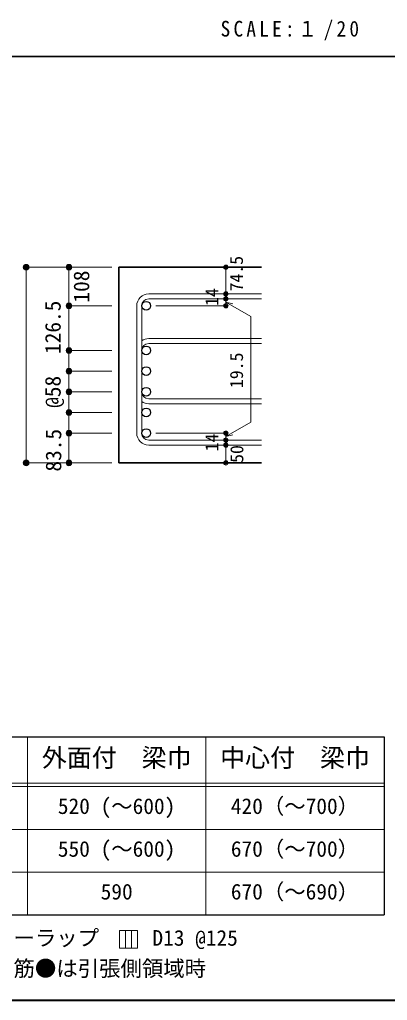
# Model space of a CAD drawing. Units: millimetres at full size, sheet at 1:20; some dimension numbers follow another scale. Extents: x -3982 to 3969, y -2797 to 2801.
# Drawn here: x 1385 to 2416, y -2797 to -45 of the extents above; entities that cross this region are included whole.
import ezdxf
from ezdxf.enums import TextEntityAlignment as Align

# ---------------------------------------------------------------- set-up
doc = ezdxf.new("R2010")
doc.units = ezdxf.units.MM
doc.header["$LTSCALE"] = 20
doc.header["$PDMODE"] = 32
doc.header["$PDSIZE"] = 12
for name, color, linetype, lineweight in [('6-1_躯体線', 2, 'Continuous', 35), ('6-5_梁主筋', 7, 'Continuous', 18), ('6-6_S.T.P.', 7, 'Continuous', 18), ('6-7_文字', 7, 'Continuous', 18), ('6-D_寸法', 4, 'Continuous', 9), ('6-E_枠', 7, 'Continuous', 18), ('F-0_枠', 6, 'Continuous', 40)]:
    doc.layers.add(name, color=color, linetype=linetype, lineweight=lineweight)
doc.styles.add('ＭＳ ゴシック', font='')
doc.styles.get('ＭＳ ゴシック').set_extended_font_data('MS Gothic')

msp = doc.modelspace()

# ---------------------------------------------------------------- linework, layer by layer
at = {"layer": '6-1_躯体線'}
for p, q in [((1662.96, -739.67), (2062.96, -739.67)), ((1662.96, -739.67), (1662.96, -1288.67)), ((1662.96, -1288.67), (2062.96, -1288.67))]:
    msp.add_line(p, q, dxfattribs=at)
at = {"layer": '6-5_梁主筋', "color": 3, "lineweight": 25}
for centre in [(1739.46, -847.81), (1739.46, -973.17), (1739.46, -1031.17), (1739.46, -1089.17), (1739.46, -1147.17), (1739.46, -1205.17)]:
    msp.add_circle(centre, 12.5, dxfattribs=at)
at = {"layer": '6-6_S.T.P.'}
for p, q in [((1746.46, -814.31), (2062.96, -814.31)), ((1712.96, -847.81), (1712.96, -1205.17)), ((1726.96, -847.81), (1726.96, -1205.17)), ((1746.46, -828.31), (2062.96, -828.31)), ((1746.46, -939.67), (2062.96, -939.67)), ((1746.46, -953.67), (2062.96, -953.67)), ((1746.46, -1108.67), (2062.96, -1108.67)), ((1746.46, -1122.67), (2062.96, -1122.67)), ((1746.46, -1224.67), (2062.96, -1224.67)), ((1746.46, -1238.67), (2062.96, -1238.67))]:
    msp.add_line(p, q, dxfattribs=at)
for centre, radius, start, end in [((1746.46, -847.81), 33.5, 90, 180), ((1746.46, -847.81), 19.5, 90, 180), ((1746.46, -973.17), 33.5, 90, 125.59765), ((1746.46, -973.17), 19.5, 90, 180), ((1746.46, -1089.17), 19.5, 180, 270), ((1746.46, -1089.17), 33.5, 234.40235, 270), ((1746.46, -1205.17), 33.5, 180, 270), ((1746.46, -1205.17), 19.5, 180, 270)]:
    msp.add_arc(centre, radius, start, end, dxfattribs=at)
at = {"layer": '6-7_文字'}
for p, q in [((1681.7, -2600.29), (1681.7, -2650.29)), ((1698.36, -2600.29), (1698.36, -2650.29))]:
    msp.add_line(p, q, dxfattribs=at)
msp.add_lwpolyline([(1665.03, -2650.29), (1715.03, -2650.29), (1715.03, -2600.29), (1665.03, -2600.29)], close=True, dxfattribs=at)
at = {"layer": '6-D_寸法'}
for p, q in [((1402.96, -739.67), (1402.96, -1288.67)), ((1522.96, -739.67), (1522.96, -847.81)), ((1962.96, -813.73), (1962.96, -739.67)), ((1962.96, -828.31), (1962.96, -814.31)), ((1522.96, -847.81), (1642.96, -847.81)), ((1962.96, -847.81), (1766.87, -847.81)), ((1962.96, -837.48), (2033.02, -877.93)), ((1962.96, -837.48), (1982.28, -842.66)), ((2033.02, -877.93), (2033.02, -1174.47)), ((1522.96, -973.17), (1642.96, -973.17)), ((1522.96, -1031.17), (1642.96, -1031.17)), ((1522.96, -1089.17), (1642.96, -1089.17)), ((1522.96, -1147.17), (1642.96, -1147.17)), ((1962.96, -1214.92), (2033.02, -1174.47)), ((1522.96, -1205.17), (1642.96, -1205.17)), ((1522.96, -1288.67), (1522.96, -1205.17)), ((1962.96, -1205.17), (1766.87, -1205.17)), ((1962.96, -1224.67), (1962.96, -1205.17)), ((1962.96, -1214.92), (1982.28, -1209.75)), ((1962.96, -1238.67), (1962.96, -1224.67)), ((1962.96, -1288.67), (1962.96, -1238.67)), ((1402.96, -1288.67), (1512.82, -1288.67)), ((1402.96, -1288.67), (1522.96, -1288.67)), ((1522.96, -1288.67), (1642.96, -1288.67))]:
    msp.add_line(p, q, dxfattribs=at)
for points in [[(1402.96, -739.67), (1522.96, -739.67), (1642.96, -739.67)], [(1522.96, -847.81), (1522.96, -973.17), (1522.96, -1031.17), (1522.96, -1089.17), (1522.96, -1147.17), (1522.96, -1205.17)], [(1962.96, -827.73), (1962.96, -847.81), (1962.96, -827.73)]]:
    msp.add_lwpolyline(points, dxfattribs=at)
for centre, radius in [((1402.96, -739.67), 8), ((1402.96, -739.67), 7.2), ((1402.96, -739.67), 6.4), ((1402.96, -739.67), 5.6), ((1402.96, -739.67), 4.8), ((1402.96, -739.67), 4), ((1402.96, -739.67), 3.2), ((1402.96, -739.67), 2.4), ((1402.96, -739.67), 1.6), ((1402.96, -739.67), 0.8), ((1522.96, -739.67), 8), ((1522.96, -739.67), 7.2), ((1522.96, -739.67), 6.4), ((1522.96, -739.67), 5.6), ((1522.96, -739.67), 4.8), ((1522.96, -739.67), 4), ((1522.96, -739.67), 3.2), ((1522.96, -739.67), 2.4), ((1522.96, -739.67), 1.6), ((1522.96, -739.67), 0.8), ((1962.96, -739.67), 4), ((1962.96, -739.67), 3.6), ((1962.96, -739.67), 3.2), ((1962.96, -739.67), 2.8), ((1962.96, -739.67), 2.4), ((1962.96, -739.67), 2), ((1962.96, -739.67), 1.6), ((1962.96, -739.67), 1.2), ((1962.96, -739.67), 0.8), ((1962.96, -739.67), 0.4), ((1962.96, -814.31), 4), ((1962.96, -828.31), 4), ((1962.96, -814.31), 3.6), ((1962.96, -828.31), 3.6), ((1962.96, -814.31), 3.2), ((1962.96, -828.31), 3.2), ((1962.96, -814.31), 2.8), ((1962.96, -828.31), 2.8), ((1962.96, -814.31), 2.4), ((1962.96, -814.31), 2), ((1962.96, -814.31), 1.6), ((1962.96, -814.31), 1.2), ((1962.96, -814.31), 0.8), ((1962.96, -814.31), 0.4), ((1522.96, -847.81), 8), ((1522.96, -847.81), 7.2), ((1522.96, -847.81), 6.4), ((1522.96, -847.81), 5.6), ((1522.96, -847.81), 4.8), ((1522.96, -847.81), 4), ((1522.96, -847.81), 3.2), ((1522.96, -847.81), 2.4), ((1522.96, -847.81), 1.6), ((1522.96, -847.81), 0.8), ((1962.96, -847.81), 4), ((1962.96, -847.81), 3.6), ((1962.96, -847.81), 3.2), ((1962.96, -847.81), 2.8), ((1962.96, -828.31), 2.4), ((1962.96, -847.81), 2.4), ((1962.96, -828.31), 2), ((1962.96, -847.81), 2), ((1962.96, -828.31), 1.6), ((1962.96, -847.81), 1.6), ((1962.96, -828.31), 1.2), ((1962.96, -847.81), 1.2), ((1962.96, -828.31), 0.8), ((1962.96, -847.81), 0.8), ((1962.96, -828.31), 0.4), ((1962.96, -847.81), 0.4), ((1522.96, -973.17), 8), ((1522.96, -973.17), 7.2), ((1522.96, -973.17), 6.4), ((1522.96, -973.17), 5.6), ((1522.96, -973.17), 4.8), ((1522.96, -973.17), 4), ((1522.96, -973.17), 3.2), ((1522.96, -973.17), 2.4), ((1522.96, -973.17), 1.6), ((1522.96, -973.17), 0.8), ((1522.96, -1031.17), 8), ((1522.96, -1031.17), 7.2), ((1522.96, -1031.17), 6.4), ((1522.96, -1031.17), 5.6), ((1522.96, -1031.17), 4.8), ((1522.96, -1031.17), 4), ((1522.96, -1031.17), 3.2), ((1522.96, -1031.17), 2.4), ((1522.96, -1031.17), 1.6), ((1522.96, -1031.17), 0.8), ((1522.96, -1089.17), 8), ((1522.96, -1089.17), 7.2), ((1522.96, -1089.17), 6.4), ((1522.96, -1089.17), 5.6), ((1522.96, -1089.17), 4.8), ((1522.96, -1089.17), 4), ((1522.96, -1089.17), 3.2), ((1522.96, -1089.17), 2.4), ((1522.96, -1089.17), 1.6), ((1522.96, -1089.17), 0.8), ((1522.96, -1147.17), 8), ((1522.96, -1147.17), 7.2), ((1522.96, -1147.17), 6.4), ((1522.96, -1147.17), 5.6), ((1522.96, -1147.17), 4.8), ((1522.96, -1147.17), 4), ((1522.96, -1147.17), 3.2), ((1522.96, -1147.17), 2.4), ((1522.96, -1147.17), 1.6), ((1522.96, -1147.17), 0.8), ((1522.96, -1205.17), 8), ((1522.96, -1205.17), 7.2), ((1522.96, -1205.17), 6.4), ((1522.96, -1205.17), 5.6), ((1522.96, -1205.17), 4.8), ((1522.96, -1205.17), 4), ((1522.96, -1205.17), 3.2), ((1522.96, -1205.17), 2.4), ((1522.96, -1205.17), 1.6), ((1522.96, -1205.17), 0.8), ((1962.96, -1205.17), 4), ((1962.96, -1205.17), 3.6), ((1962.96, -1205.17), 3.2), ((1962.96, -1205.17), 2.8), ((1962.96, -1205.17), 2.4), ((1962.96, -1205.17), 2), ((1962.96, -1205.17), 1.6), ((1962.96, -1205.17), 1.2), ((1962.96, -1205.17), 0.8), ((1962.96, -1205.17), 0.4), ((1962.96, -1224.67), 4), ((1962.96, -1238.67), 4), ((1962.96, -1224.67), 3.6), ((1962.96, -1238.67), 3.6), ((1962.96, -1224.67), 3.2), ((1962.96, -1238.67), 3.2), ((1962.96, -1224.67), 2.8), ((1962.96, -1238.67), 2.8), ((1962.96, -1224.67), 2.4), ((1962.96, -1238.67), 2.4), ((1962.96, -1224.67), 2), ((1962.96, -1238.67), 2), ((1962.96, -1224.67), 1.6), ((1962.96, -1238.67), 1.6), ((1962.96, -1224.67), 1.2), ((1962.96, -1238.67), 1.2), ((1962.96, -1224.67), 0.8), ((1962.96, -1238.67), 0.8), ((1962.96, -1224.67), 0.4), ((1962.96, -1238.67), 0.4), ((1402.96, -1288.67), 8), ((1402.96, -1288.67), 7.2), ((1402.96, -1288.67), 6.4), ((1402.96, -1288.67), 5.6), ((1402.96, -1288.67), 4.8), ((1402.96, -1288.67), 4), ((1402.96, -1288.67), 3.2), ((1402.96, -1288.67), 2.4), ((1402.96, -1288.67), 1.6), ((1402.96, -1288.67), 0.8), ((1522.96, -1288.67), 8), ((1522.96, -1288.67), 7.2), ((1522.96, -1288.67), 6.4), ((1522.96, -1288.67), 5.6), ((1522.96, -1288.67), 4.8), ((1522.96, -1288.67), 4), ((1522.96, -1288.67), 3.2), ((1522.96, -1288.67), 2.4), ((1522.96, -1288.67), 1.6), ((1522.96, -1288.67), 0.8), ((1962.96, -1288.67), 4), ((1962.96, -1288.67), 3.6), ((1962.96, -1288.67), 3.2), ((1962.96, -1288.67), 2.8), ((1962.96, -1288.67), 2.4), ((1962.96, -1288.67), 2), ((1962.96, -1288.67), 1.6), ((1962.96, -1288.67), 1.2), ((1962.96, -1288.67), 0.8), ((1962.96, -1288.67), 0.4)]:
    msp.add_circle(centre, radius, dxfattribs=at)
at = {"layer": '6-D_寸法', "color": 7}
for p in [(1402.96, -739.67), (1522.96, -739.67), (1962.96, -739.67), (1962.96, -814.31), (1962.96, -828.31), (1522.96, -847.81), (1962.96, -847.81), (1522.96, -973.17), (1522.96, -1031.17), (1522.96, -1089.17), (1522.96, -1147.17), (1522.96, -1205.17), (1962.96, -1205.17), (1962.96, -1224.67), (1962.96, -1238.67), (1402.96, -1288.67), (1522.96, -1288.67), (1962.96, -1288.67)]:
    msp.add_point(p, dxfattribs=at)
at = {"layer": '6-E_枠', "color": 3, "lineweight": 25}
for p, q in [((965.14, -2056.95), (2406.83, -2056.95)), ((2406.83, -2056.95), (2406.83, -2556.95)), ((965.14, -2556.95), (2406.83, -2556.95))]:
    msp.add_line(p, q, dxfattribs=at)
at = {"layer": '6-E_枠'}
for p, q in [((1406.83, -2056.95), (1406.83, -2556.95)), ((1906.83, -2056.95), (1906.83, -2556.95)), ((965.14, -2186.95), (2406.83, -2186.95)), ((965.14, -2196.95), (2406.83, -2196.95)), ((965.14, -2316.95), (2406.83, -2316.95)), ((965.14, -2436.95), (2406.83, -2436.95))]:
    msp.add_line(p, q, dxfattribs=at)
at = {"layer": 'F-0_枠', "color": 2, "lineweight": 35}
msp.add_line((-3981.92, -148.03), (2482.4, -148.03), dxfattribs=at)
at = {"layer": 'F-0_枠'}
msp.add_line((3969.4, -2796.83), (-3981.92, -2796.83), dxfattribs=at)

# ---------------------------------------------------------------- texts
at = {"layer": '6-7_文字', "color": 2, "style": 'ＭＳ ゴシック'}
for s, p in [('外面付\u3000梁巾', (1446.83, -2156.95)), ('中心付\u3000梁巾', (1946.83, -2156.95))]:
    msp.add_text(s, height=51.32, dxfattribs=at).set_placement(p, align=Align.BOTTOM_LEFT)
at = {"layer": '6-7_文字', "style": 'ＭＳ ゴシック'}
for s, p in [('520 (～600)', (1491.83, -2286.95)), ('420（～700）', (1976.83, -2286.95)), ('550 (～600)', (1491.83, -2406.95)), ('670（～700）', (1976.83, -2406.95)), ('590', (1611.83, -2526.95)), ('670（～690）', (1976.83, -2526.95)), ('※ 基礎梁スターラップ     D13 @125', (977.51, -2656.67)), ('※ 柱型立上り筋●は引張側領域時', (977.51, -2742.34))]:
    msp.add_text(s, height=43.99, dxfattribs=at).set_placement(p, align=Align.BOTTOM_LEFT)
at = {"layer": '6-7_文字', "color": 2, "insert": (1948.17, -103.03), "char_height": 43.99, "attachment_point": 7, "style": 'ＭＳ ゴシック'}
msp.add_mtext('\\T1.34;\\W0.9;SCALE:１/20', dxfattribs=at)
at = {"layer": '6-D_寸法', "style": 'ＭＳ ゴシック'}
for s, height, p in [('74.5', 36.66, (2021.81, -807.56)), ('108', 43.99, (1592.96, -838.74)), ('14', 36.66, (1952.96, -848.2)), ('126.5', 43.99, (1512.96, -982.99)), ('19.5', 36.66, (2021.94, -1078.7)), ('@58', 43.99, (1512.96, -1134.17)), ('83.5', 43.99, (1514.63, -1313.01)), ('14', 36.66, (1952.62, -1256.29)), ('50', 36.66, (2022.88, -1288.65))]:
    msp.add_text(s, height=height, rotation=90, dxfattribs=at).set_placement(p, align=Align.BOTTOM_LEFT)

doc.saveas('drawing.dxf')
